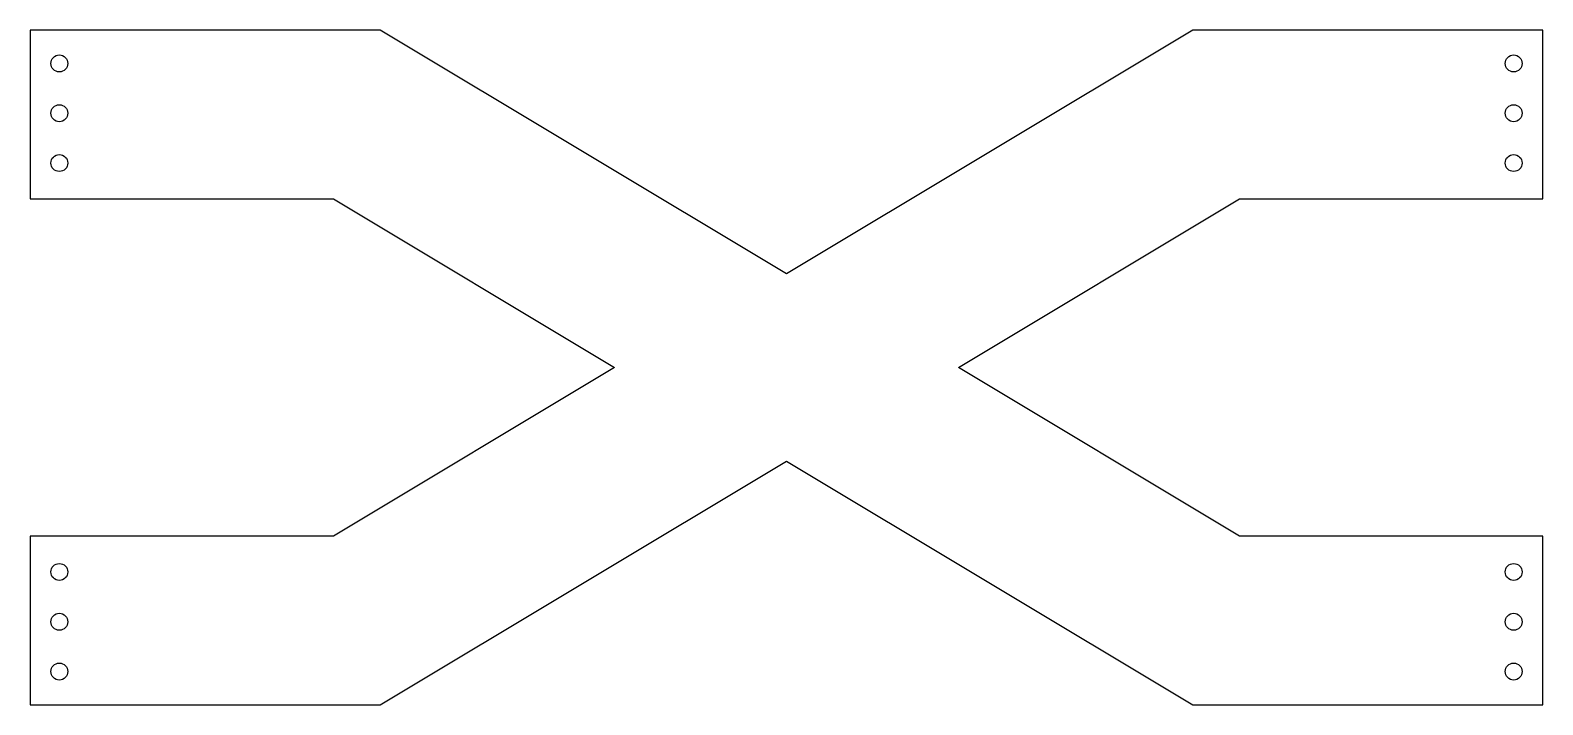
# Model space of a CAD drawing. Header units: millimetres. Extents: x -350 to 105, y 0 to 203.
import ezdxf

# ---------------------------------------------------------------- set-up
doc = ezdxf.new("R2010")
doc.units = ezdxf.units.MM

msp = doc.modelspace()

# ---------------------------------------------------------------- linework, layer by layer
msp.add_lwpolyline([(-122.38, 73.43), (0, 0), (105.46, 0), (105.46, 50.8), (14.07, 50.8), (-70.6, 101.6), (14.07, 152.4), (105.46, 152.4), (105.46, 203.2), (0, 203.2), (-122.38, 129.77), (-244.76, 203.2), (-350.22, 203.2), (-350.22, 152.4), (-258.83, 152.4), (-174.16, 101.6), (-258.83, 50.8), (-350.22, 50.8), (-350.22, 0), (-244.76, 0)], close=True)
for centre in [(-341.45, 193.2), (96.7, 193.2), (-341.45, 178.2), (96.7, 178.2), (-341.45, 163.2), (96.7, 163.2), (-341.45, 40), (96.7, 40), (-341.45, 25), (96.7, 25), (-341.45, 10), (96.7, 10)]:
    msp.add_circle(centre, 2.55)

doc.saveas('drawing.dxf')
